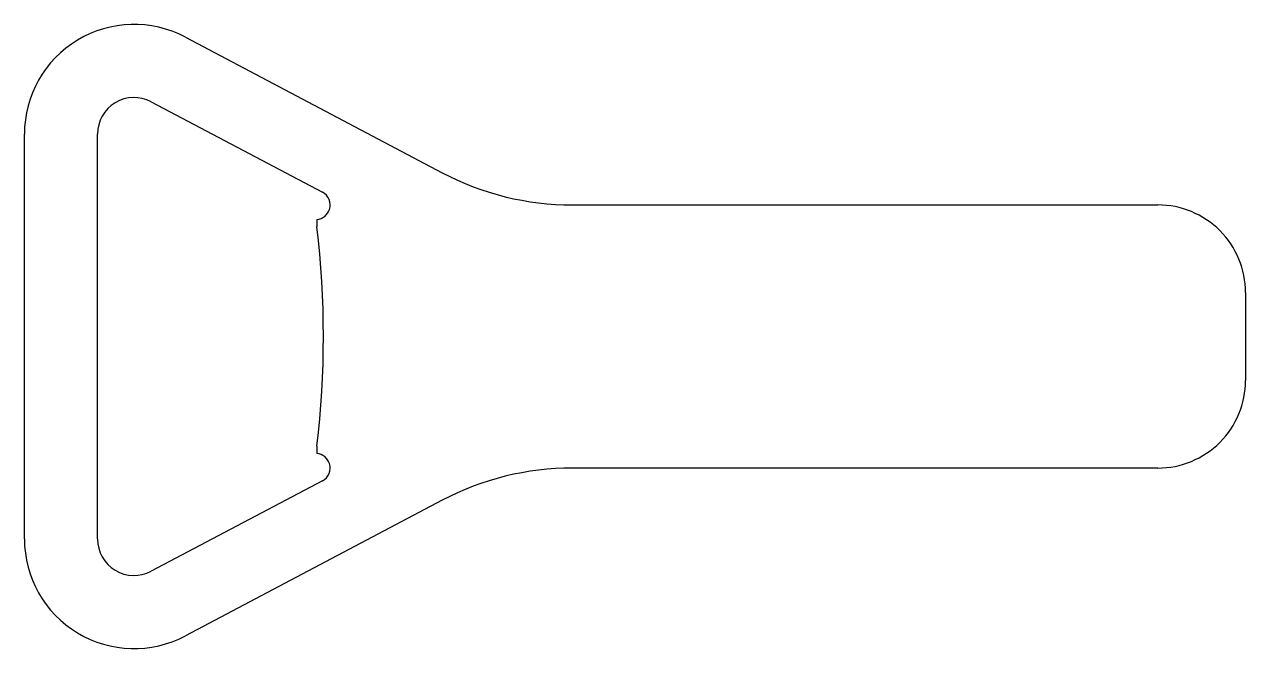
# Model space of a CAD drawing. Extents: x 0.1 to 83.6, y 0.1 to 42.8.
import ezdxf

# ---------------------------------------------------------------- set-up
doc = ezdxf.new("R2010")
doc.units = 0
doc.header["$MEASUREMENT"] = 0
doc.layers.add('Elements', color=7, linetype='Continuous')

msp = doc.modelspace()

# ---------------------------------------------------------------- linework, layer by layer
at = {"layer": 'Elements'}
for p, q in [((11.123283, 41.955307), (28.685043, 32.677841)), ((8.787766, 37.534302), (20.491447, 31.351517)), ((0.120003, 7.619995), (0.120003, 35.323792)), ((5.120003, 7.619995), (5.120003, 35.323792)), ((37.583374, 30.471893), (77.620003, 30.471893)), ((20.120003, 29.471893), (20.120003, 28.971893)), ((83.620003, 24.471893), (83.620003, 18.471893)), ((20.120003, 13.971893), (20.120003, 13.471893)), ((77.620003, 12.471893), (37.583374, 12.471893)), ((20.491447, 11.592285), (8.787766, 5.409485)), ((28.685043, 10.265945), (11.123283, 0.98848))]:
    msp.add_line(p, q, dxfattribs=at)
for centre, radius, start, end in [((7.620003, 35.323792), 7.499998, 62.153513, 180), ((7.62001, 35.323792), 2.500002, 62.15367, 180), ((37.583366, 49.521835), 19.049942, 242.153461, 270.000023), ((20.024338, 30.467316), 1.000002, 342.194577, 62.153202), ((20.024368, 30.467285), 0.99996, 275.488057, 342.195707), ((77.620018, 24.471909), 5.999985, 359.999854, 90.000146), ((-42.934906, 21.471893), 63.499384, 353.216882, 6.783118), ((77.620018, 18.471878), 5.999985, 269.999854, 0.000146), ((20.024368, 12.476517), 0.999964, 17.804293, 84.511943), ((20.024338, 12.476486), 1.000001, 297.846798, 17.805423), ((37.583366, -6.578064), 19.049957, 89.999977, 117.846517), ((7.620003, 7.619995), 7.5, 180, 297.846487), ((7.62001, 7.619995), 2.500008, 180, 297.84633)]:
    msp.add_arc(centre, radius, start, end, dxfattribs=at)

doc.saveas('drawing.dxf')
